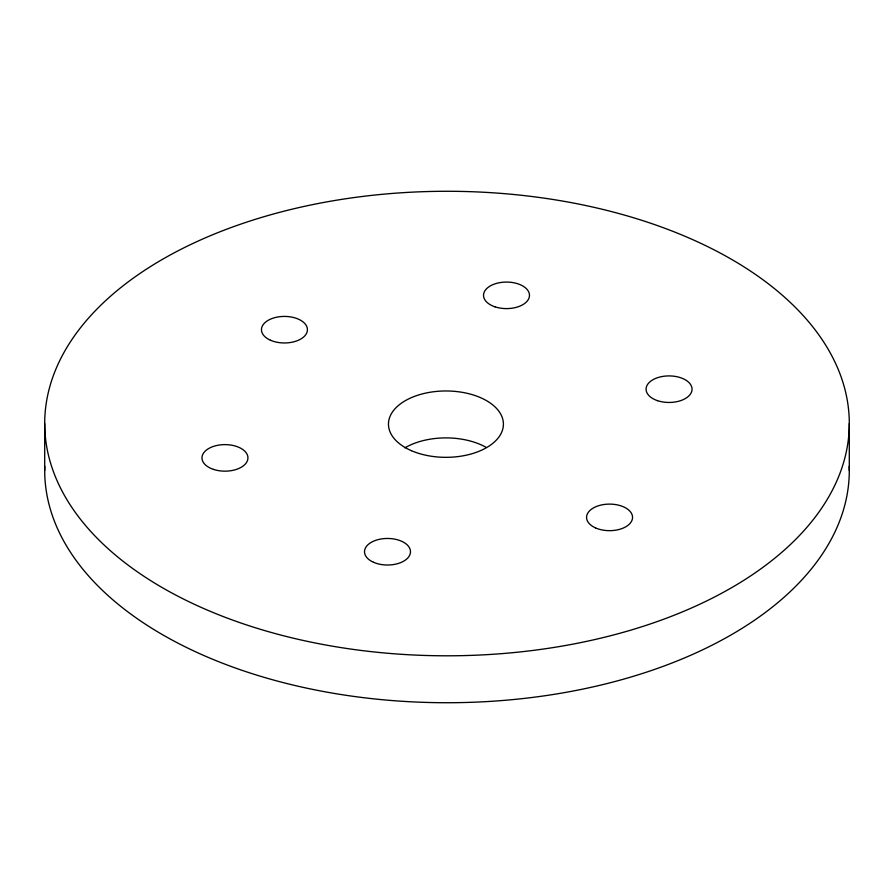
<?xml version="1.0" encoding="UTF-8"?>
<svg xmlns="http://www.w3.org/2000/svg" width="894" height="894" viewBox="0 0 894 894"><rect width="100%" height="100%" fill="white"/><g stroke="black" fill="none" stroke-linecap="round" stroke-linejoin="round"><path stroke-width="1.34" d="M849.3 423.532A402.3 232.261 0 0 1 245.85 624.683A402.3 232.261 0 0 1 245.85 222.394A402.3 232.261 0 0 1 849.3 423.532L849.3 470.467M44.7 423.532L44.7 470.467M849.233 466.322A402.3 232.261 0 0 1 447 702.729A402.3 232.261 0 0 1 44.767 466.322M404.915 447.838A57.473 33.179 0 0 1 486.191 447.391M411.385 450.665A57.473 33.179 0 0 0 502.987 428.17A57.473 33.179 0 0 0 423.443 393.617A57.473 33.179 0 0 0 411.385 450.665M595.56 527.918A22.987 13.276 0 0 0 632.349 519.123A22.987 13.276 0 0 0 600.757 505.121A22.987 13.276 0 0 0 595.56 527.918M657.559 400.68A22.987 13.276 0 0 0 692.045 389.181A22.987 13.276 0 0 0 657.559 377.693A22.987 13.276 0 0 0 657.559 400.68M495.008 306.832A22.987 13.276 0 0 0 529.483 295.333A22.987 13.276 0 0 0 495.008 283.845A22.987 13.276 0 0 0 495.008 306.832M270.446 340.223A22.987 13.276 0 0 0 307.234 331.417A22.987 13.276 0 0 0 275.654 317.426A22.987 13.276 0 0 0 270.446 340.223M213.454 469.384A22.987 13.276 0 0 0 247.94 457.884A22.987 13.276 0 0 0 213.454 446.397A22.987 13.276 0 0 0 213.454 469.384M373.502 562.27A22.987 13.276 0 0 0 410.29 553.475A22.987 13.276 0 0 0 378.698 539.473A22.987 13.276 0 0 0 373.502 562.27"/></g></svg>
